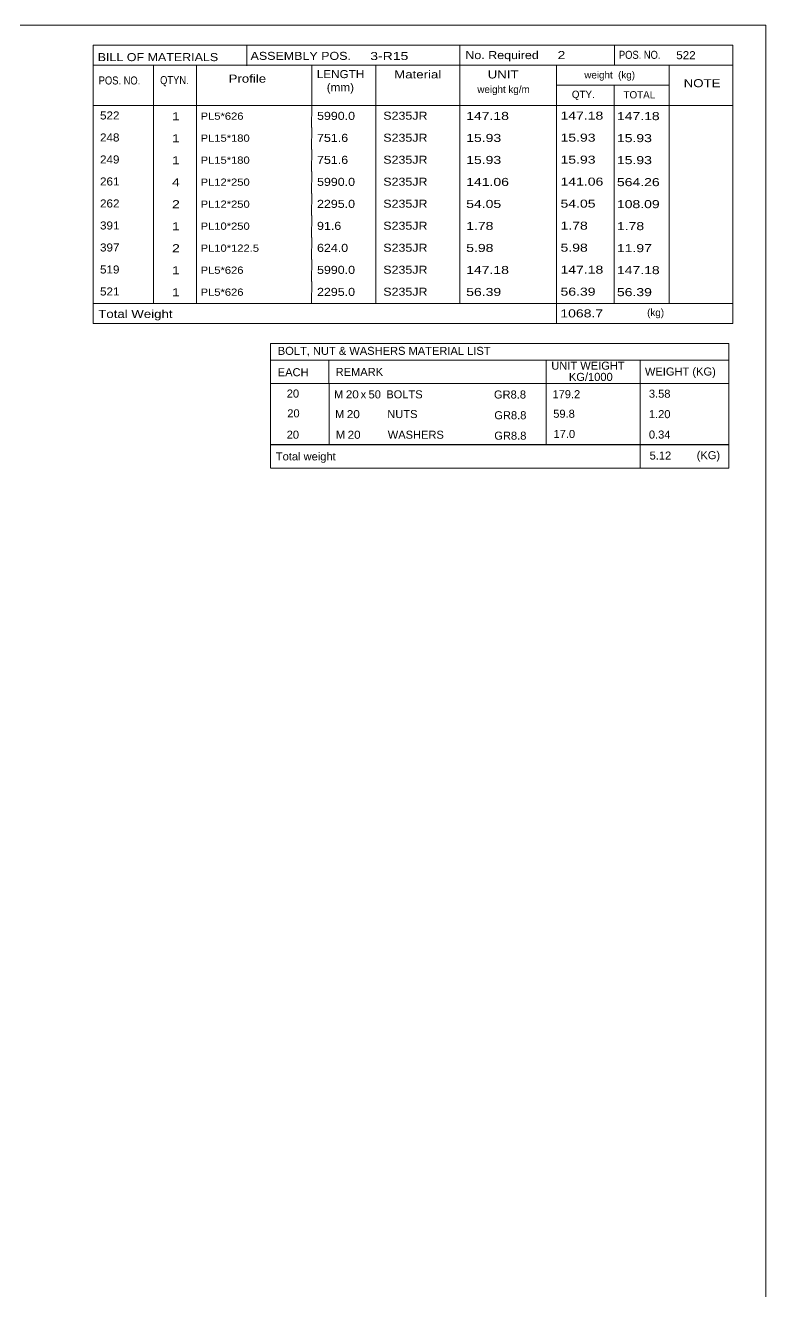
# Model space of a CAD drawing. Header units: millimetres. Extents: x 2 to 825, y 1 to 579.
# Drawn here: x 621.3 to 825, y 230.8 to 579 of the extents above; entities that cross this region are included whole.
import ezdxf

# ---------------------------------------------------------------- set-up
doc = ezdxf.new("R2010")
doc.units = ezdxf.units.MM
doc.linetypes.add('XKITLINE00', pattern=[0])
doc.layers.add('DrawingSheet', color=5, linetype='Continuous', lineweight=0)
doc.layers.add('OtherObjectType', color=7, linetype='Continuous', lineweight=0)
doc.styles.add('ARIAL_NARROW', font='ARIALN.TTF')

# ---------------------------------------------------------------- blocks, each defined once
blk = doc.blocks.new('*A50')
at = {"layer": 'DrawingSheet', "color": 5, "linetype": 'XKITLINE00', "lineweight": 0}
for p, q in [((825, 579), (5, 579)), ((825, 5), (825, 579))]:
    blk.add_line(p, q, dxfattribs=at)
blk = doc.blocks.new('*A51')
at = {"layer": 'OtherObjectType', "color": 7, "linetype": 'XKITLINE00', "lineweight": 0}
for p, q in [((688.76, 491.55), (688.75, 480.55)), ((688.76, 491.55), (814.88, 491.55)), ((814.88, 491.55), (814.88, 480.55)), ((688.75, 486.9), (814.88, 486.9)), ((704.87, 486.91), (704.87, 480.55)), ((764.57, 486.91), (764.57, 480.55)), ((790.47, 486.89), (790.47, 480.55)), ((688.76, 480.52), (688.76, 475.02)), ((688.77, 480.55), (814.88, 480.55)), ((704.92, 480.55), (704.92, 474.93)), ((764.57, 480.55), (764.57, 474.93)), ((790.5, 480.55), (790.5, 475.05)), ((814.88, 480.55), (814.88, 475.05)), ((688.79, 474.93), (688.79, 469.32)), ((704.95, 474.93), (704.95, 469.31)), ((764.57, 474.93), (764.57, 469.31)), ((790.5, 474.93), (790.5, 469.43)), ((814.88, 474.93), (814.88, 469.43)), ((688.79, 469.3), (688.79, 463.73)), ((704.95, 469.31), (704.95, 463.69)), ((764.57, 469.31), (764.57, 463.69)), ((790.5, 469.31), (790.5, 463.7)), ((814.88, 469.31), (814.88, 463.7)), ((814.88, 463.7), (688.75, 463.73)), ((688.78, 463.69), (688.78, 457.29)), ((688.85, 463.69), (814.87, 463.69)), ((790.5, 463.66), (790.5, 457.24)), ((814.87, 463.66), (814.87, 457.25)), ((688.77, 457.25), (814.87, 457.25))]:
    blk.add_line(p, q, dxfattribs=at)
at = {"layer": 'OtherObjectType', "color": 7, "style": 'ARIAL_NARROW'}
for s, width, p in [('BOLT, NUT & WASHERS MATERIAL LIST', 1.211571, (690.79, 488.39)), ('EACH', 1.211571, (690.78, 482.52)), ('REMARK', 1.211571, (706.7, 482.61)), ('UNIT WEIGHT', 1.211571, (766.03, 484.32)), ('WEIGHT (KG)', 1.211571, (791.78, 482.7)), (' KG/1000', 1.211571, (770.02, 481.23)), ('20', 1.211571, (693.26, 476.65)), ('M', 1.211571, (706.26, 476.45)), ('20', 1.275, (709.5, 476.43)), ('x', 1.211571, (713.58, 476.43)), ('50', 1.211571, (715.76, 476.42)), ('BOLTS', 1.211571, (720.63, 476.44)), ('GR8.8', 1.211571, (750.25, 476.39)), ('179.2', 1.211571, (766.34, 476.48)), ('3.58', 1.211571, (792.87, 476.61)), ('20', 1.211571, (693.4, 471.21)), ('M', 1.211571, (706.54, 471.01)), ('20', 1.275, (709.78, 470.99)), ('NUTS', 1.211571, (720.91, 471.01)), ('GR8.8', 1.211571, (750.35, 470.69)), ('59.8', 1.211571, (766.56, 471.1)), ('1.20', 1.211571, (792.87, 470.99)), ('20', 1.211571, (693.24, 465.34)), ('M', 1.211571, (706.76, 465.34)), ('20', 1.275, (710, 465.32)), ('WASHERS', 1.211571, (721.04, 465.33)), ('GR8.8', 1.211571, (750.35, 465.07)), ('17.0', 1.211571, (766.64, 465.54)), ('0.34', 1.211571, (792.87, 465.38)), ('Total weight', 1.211571, (690.26, 459.37)), ('5.12', 1.211571, (793.07, 459.6)), ('(KG)', 1.211571, (806.02, 459.7))]:
    blk.add_text(s, height=2.2, dxfattribs=dict(at, width=width)).set_placement(p)
blk = doc.blocks.new('*A56')
at = {"layer": 'OtherObjectType', "color": 7, "linetype": 'XKITLINE00', "lineweight": 0}
for p, q in [((639.98, 573.5), (815.98, 573.5)), ((639.98, 573.5), (639.98, 562.5)), ((682.26, 573.42), (682.26, 567.87)), ((740.85, 568), (740.85, 573.5)), ((783.43, 567.96), (783.43, 573.42)), ((815.98, 568), (815.98, 573.5)), ((639.98, 568), (815.98, 568)), ((656.64, 568), (656.64, 557)), ((668.4, 567.98), (668.4, 557.03)), ((700.12, 567.99), (700.13, 557)), ((717.78, 567.98), (717.78, 557)), ((740.85, 567.98), (740.85, 557)), ((767.43, 568), (767.43, 557)), ((798.42, 568), (798.42, 557)), ((815.98, 568), (815.98, 562.5)), ((639.98, 562.5), (639.98, 557)), ((767.45, 562.52), (798.45, 562.52)), ((783.28, 562.52), (783.28, 557)), ((815.98, 562.5), (815.98, 557)), ((639.98, 557), (815.98, 557)), ((639.98, 557), (639.98, 550.95)), ((656.63, 557), (656.63, 550.95)), ((668.44, 556.99), (668.44, 550.95)), ((700.12, 557), (700.11, 550.95)), ((717.79, 557), (717.79, 550.95)), ((740.87, 557), (740.87, 550.95)), ((767.44, 557), (767.44, 550.95)), ((783.33, 556.95), (783.33, 550.95)), ((798.43, 557), (798.43, 550.95)), ((815.98, 557), (815.98, 550.95)), ((639.98, 550.95), (639.98, 544.9)), ((656.63, 550.95), (656.63, 544.9)), ((668.44, 550.94), (668.44, 544.9)), ((700.12, 550.95), (700.11, 544.9)), ((717.79, 550.95), (717.79, 544.9)), ((740.87, 550.95), (740.87, 544.9)), ((767.44, 550.95), (767.44, 544.9)), ((783.33, 550.9), (783.33, 544.9)), ((798.43, 550.95), (798.43, 544.9)), ((815.98, 550.95), (815.98, 544.9)), ((639.98, 544.9), (639.98, 538.85)), ((656.63, 544.9), (656.63, 538.85)), ((668.44, 544.89), (668.44, 538.85)), ((700.12, 544.9), (700.11, 538.85)), ((717.79, 544.9), (717.79, 538.85)), ((740.87, 544.9), (740.87, 538.85)), ((767.44, 544.9), (767.44, 538.85)), ((783.33, 544.85), (783.33, 538.85)), ((798.43, 544.9), (798.43, 538.85)), ((815.98, 544.9), (815.98, 538.85)), ((639.98, 538.85), (639.98, 532.8)), ((656.63, 538.85), (656.63, 532.8)), ((668.44, 538.84), (668.44, 532.8)), ((700.12, 538.85), (700.11, 532.8)), ((717.79, 538.85), (717.79, 532.8)), ((740.87, 538.85), (740.87, 532.8)), ((767.44, 538.85), (767.44, 532.8)), ((783.33, 538.8), (783.33, 532.8)), ((798.43, 538.85), (798.43, 532.8)), ((815.98, 538.85), (815.98, 532.8)), ((639.98, 532.8), (639.98, 526.75)), ((656.63, 532.8), (656.63, 526.75)), ((668.44, 532.79), (668.44, 526.75)), ((700.12, 532.8), (700.11, 526.75)), ((717.79, 532.8), (717.79, 526.75)), ((740.87, 532.8), (740.87, 526.75)), ((767.44, 532.8), (767.44, 526.75)), ((783.33, 532.75), (783.33, 526.75)), ((798.43, 532.8), (798.43, 526.75)), ((815.98, 532.8), (815.98, 526.75)), ((639.98, 526.75), (639.98, 520.7)), ((656.63, 526.75), (656.63, 520.7)), ((668.44, 526.74), (668.44, 520.7)), ((700.12, 526.75), (700.11, 520.7)), ((717.79, 526.75), (717.79, 520.7)), ((740.87, 526.75), (740.87, 520.7)), ((767.44, 526.75), (767.44, 520.7)), ((783.33, 526.7), (783.33, 520.7)), ((798.43, 526.75), (798.43, 520.7)), ((815.98, 526.75), (815.98, 520.7)), ((639.98, 520.7), (639.98, 514.65)), ((656.63, 520.7), (656.63, 514.65)), ((668.44, 520.69), (668.44, 514.65)), ((700.12, 520.7), (700.11, 514.65)), ((717.79, 520.7), (717.79, 514.65)), ((740.87, 520.7), (740.87, 514.65)), ((767.44, 520.7), (767.44, 514.65)), ((783.33, 520.65), (783.33, 514.65)), ((798.43, 520.7), (798.43, 514.65)), ((815.98, 520.7), (815.98, 514.65)), ((639.98, 514.65), (639.98, 508.6)), ((656.63, 514.65), (656.63, 508.6)), ((668.44, 514.64), (668.44, 508.6)), ((700.12, 514.65), (700.11, 508.6)), ((717.79, 514.65), (717.79, 508.6)), ((740.87, 514.65), (740.87, 508.6)), ((767.44, 514.65), (767.44, 508.6)), ((783.33, 514.6), (783.33, 508.6)), ((798.43, 514.65), (798.43, 508.6)), ((815.98, 514.65), (815.98, 508.6)), ((639.98, 508.6), (639.98, 502.55)), ((656.63, 508.6), (656.63, 502.55)), ((668.44, 508.59), (668.44, 502.55)), ((700.12, 508.6), (700.11, 502.55)), ((717.79, 508.6), (717.79, 502.55)), ((740.87, 508.6), (740.87, 502.55)), ((767.44, 508.6), (767.44, 502.55)), ((783.33, 508.55), (783.33, 502.55)), ((798.43, 508.6), (798.43, 502.55)), ((815.98, 508.6), (815.98, 502.55)), ((639.98, 502.55), (815.98, 502.55)), ((639.98, 502.55), (639.98, 497.05)), ((767.44, 502.55), (767.44, 497.05)), ((815.98, 502.55), (815.98, 497.05)), ((639.98, 497.05), (815.98, 497.05))]:
    blk.add_line(p, q, dxfattribs=at)
at = {"layer": 'OtherObjectType', "color": 7, "style": 'ARIAL_NARROW'}
for s, height, width, p in [('BILL OF MATERIALS', 2.2, 1.36, (641.25, 569.16)), ('ASSEMBLY POS.', 2.2, 1.36, (683.3, 569.5)), ('3-R15', 2.2, 1.525501, (716.23, 569.46)), ('No. Required', 2.2, 1.36, (742.39, 569.72)), ('2', 2.2, 1.525501, (767.75, 569.72)), ('POS. NO.', 2.2, 1.02, (784.63, 569.79)), ('522', 2.2, 1.270501, (800.4, 569.69)), ('POS. NO.', 2.2, 1.02, (641.53, 562.74)), ('QTYN.', 2.2, 1.02, (658.42, 562.84)), ('Profile', 2.2, 1.445, (677.26, 563.25)), ('LENGTH', 2.2, 1.275, (701.54, 564.49)), ('Material', 2.2, 1.445, (722.81, 564.41)), ('UNIT', 2.2, 1.445, (748.52, 564.4)), ('weight  (kg)', 1.98, 1.19, (775.11, 564.39)), ('NOTE', 2.2, 1.445, (802.44, 561.99)), ('(mm)', 2.2, 1.275, (704.26, 560.86)), ('weight kg/m', 1.98, 1.19, (745.69, 560.4)), ('QTY.', 1.98, 1.19, (771.68, 559.03)), ('TOTAL', 1.98, 1.19, (785.9, 558.91)), ('522', 2.2, 1.270501, (641.89, 553.12)), ('1', 2.2, 1.525501, (661.71, 552.91)), ('PL5*626', 1.98, 1.355501, (669.56, 553.04)), ('5990.0', 2.2, 1.355501, (701.59, 553.01)), ('S235JR', 2.2, 1.355501, (719.81, 553.05)), ('147.18', 2.2, 1.525501, (742.62, 552.99)), ('147.18', 2.2, 1.525501, (768.57, 553.07)), ('147.18', 2.2, 1.525501, (784.08, 552.94)), ('248', 2.2, 1.270501, (641.89, 547.07)), ('1', 2.2, 1.525501, (661.71, 546.86)), ('PL15*180', 1.98, 1.355501, (669.56, 546.99)), ('751.6', 2.2, 1.355501, (701.59, 546.96)), ('S235JR', 2.2, 1.355501, (719.81, 547)), ('15.93', 2.2, 1.525501, (742.62, 546.94)), ('15.93', 2.2, 1.525501, (768.57, 547.02)), ('15.93', 2.2, 1.525501, (784.08, 546.89)), ('249', 2.2, 1.270501, (641.89, 541.02)), ('15.93', 2.2, 1.525501, (768.57, 540.97)), ('1', 2.2, 1.525501, (661.71, 540.81)), ('PL15*180', 1.98, 1.355501, (669.56, 540.94)), ('751.6', 2.2, 1.355501, (701.59, 540.91)), ('S235JR', 2.2, 1.355501, (719.81, 540.95)), ('15.93', 2.2, 1.525501, (742.62, 540.89)), ('15.93', 2.2, 1.525501, (784.08, 540.84)), ('261', 2.2, 1.270501, (641.89, 534.97)), ('4', 2.2, 1.525501, (661.71, 534.76)), ('PL12*250', 1.98, 1.355501, (669.56, 534.89)), ('5990.0', 2.2, 1.355501, (701.59, 534.86)), ('S235JR', 2.2, 1.355501, (719.81, 534.9)), ('141.06', 2.2, 1.525501, (742.62, 534.84)), ('141.06', 2.2, 1.525501, (768.57, 534.92)), ('564.26', 2.2, 1.525501, (784.08, 534.79)), ('262', 2.2, 1.270501, (641.89, 528.92)), ('2', 2.2, 1.525501, (661.71, 528.71)), ('PL12*250', 1.98, 1.355501, (669.56, 528.84)), ('2295.0', 2.2, 1.355501, (701.59, 528.81)), ('S235JR', 2.2, 1.355501, (719.81, 528.85)), ('54.05', 2.2, 1.525501, (742.62, 528.79)), ('54.05', 2.2, 1.525501, (768.57, 528.87)), ('108.09', 2.2, 1.525501, (784.08, 528.74)), ('391', 2.2, 1.270501, (641.89, 522.87)), ('1', 2.2, 1.525501, (661.71, 522.66)), ('PL10*250', 1.98, 1.355501, (669.56, 522.79)), ('91.6', 2.2, 1.355501, (701.59, 522.76)), ('S235JR', 2.2, 1.355501, (719.81, 522.8)), ('1.78', 2.2, 1.525501, (742.62, 522.74)), ('1.78', 2.2, 1.525501, (768.57, 522.82)), ('1.78', 2.2, 1.525501, (784.08, 522.69)), ('397', 2.2, 1.270501, (641.89, 516.82)), ('2', 2.2, 1.525501, (661.71, 516.61)), ('624.0', 2.2, 1.355501, (701.59, 516.71)), ('S235JR', 2.2, 1.355501, (719.81, 516.75)), ('5.98', 2.2, 1.525501, (742.62, 516.69)), ('5.98', 2.2, 1.525501, (768.57, 516.77)), ('11.97', 2.2, 1.525501, (784.08, 516.64)), ('PL10*122.5', 1.98, 1.355501, (669.56, 516.74)), ('519', 2.2, 1.270501, (641.89, 510.77)), ('1', 2.2, 1.525501, (661.71, 510.56)), ('PL5*626', 1.98, 1.355501, (669.56, 510.69)), ('5990.0', 2.2, 1.355501, (701.59, 510.66)), ('S235JR', 2.2, 1.355501, (719.81, 510.7)), ('147.18', 2.2, 1.525501, (742.62, 510.64)), ('147.18', 2.2, 1.525501, (768.57, 510.72)), ('147.18', 2.2, 1.525501, (784.08, 510.59)), ('521', 2.2, 1.270501, (641.89, 504.72)), ('1', 2.2, 1.525501, (661.71, 504.51)), ('PL5*626', 1.98, 1.355501, (669.56, 504.64)), ('2295.0', 2.2, 1.355501, (701.59, 504.61)), ('S235JR', 2.2, 1.355501, (719.81, 504.65)), ('56.39', 2.2, 1.525501, (742.62, 504.59)), ('56.39', 2.2, 1.525501, (768.57, 504.67)), ('56.39', 2.2, 1.525501, (784.08, 504.54)), ('Total Weight', 2.2, 1.445, (641.4, 498.54)), ('1068.7', 2.2, 1.525501, (768.52, 498.69)), ('(kg)', 1.98, 1.19, (792.4, 499.06))]:
    blk.add_text(s, height=height, dxfattribs=dict(at, width=width)).set_placement(p)

msp = doc.modelspace()

# ---------------------------------------------------------------- block references
at = {"lineweight": 0}
for name in ['*A50', '*A56', '*A51']:
    msp.add_blockref(name, (0, 0), dxfattribs=at)

doc.saveas('drawing.dxf')
